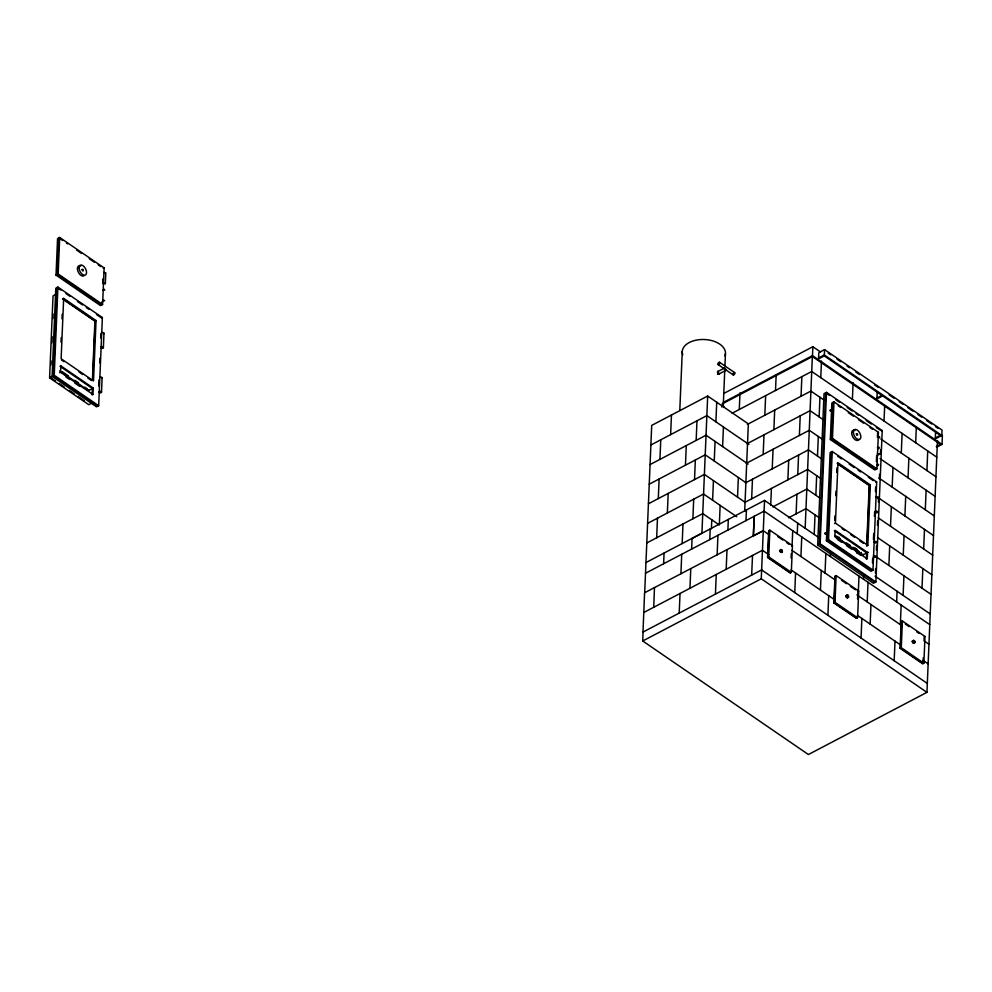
<?xml version="1.0" encoding="UTF-8"?>
<svg xmlns="http://www.w3.org/2000/svg" width="992" height="992" viewBox="0 0 992 992"><rect width="100%" height="100%" fill="white"/><g stroke="black" fill="none" stroke-linecap="round" stroke-linejoin="round"><path stroke-width="1.49" d="M91.4 403.31L88.759 404.699L49.6 377.853L53.035 295.901L55.664 294.525M50.927 364.833L51.088 360.914M51.844 342.748L52.105 336.685M52.861 318.519L53.047 313.968M56.023 275.119L57.561 238.601L59.694 237.472L104.135 267.927L102.598 304.445L100.465 305.573L56.023 275.119L58.168 274.003L59.694 237.472M52.105 376.402L55.8 288.226L57.933 287.097L102.374 317.552L98.679 405.728L96.534 406.856L52.105 376.402L54.238 375.286L57.933 287.097M97.848 406.162L53.419 375.72L57.114 287.531L60.921 290.135M61.02 342.141L61.219 337.503M62 318.916L62.198 314.266M92.95 394.481L60.562 372.285L60.834 365.874L60.016 366.308L92.392 388.492L92.132 394.915L92.95 394.481L93.223 388.07L60.834 365.874M63.662 298.356L61.132 358.744L93.521 380.94L96.05 320.54L63.662 298.356L62.843 298.778L95.22 320.974L92.764 379.824M92.529 388.566L88.573 390.637L88.61 389.744M92.43 379.998L94.897 321.148L62.508 298.952M101.903 301.828L101.779 304.879L57.338 274.424L58.875 237.906L62.632 240.486M102.672 283.514L102.858 278.938M98.692 386.049L98.952 379.862M99.671 362.849L99.87 358.199M100.7 338.086L100.899 333.448M105.363 283.638L104.011 282.918L103.156 283.7L105.363 283.638L105.784 272.775L103.751 272.502M101.519 392.175A1.339 0.806 2.4 0 0 99.56 391.369A1.339 0.806 2.4 0 0 99.46 392.758A1.339 0.806 2.4 0 0 101.519 392.175L102.114 377.915M103.379 347.634A1.339 0.806 2.4 0 0 101.432 346.828A1.339 0.806 2.4 0 0 101.32 348.217A1.339 0.806 2.4 0 0 103.379 347.634L103.974 333.386M937.452 440.572L926.95 692.354L808.406 754.528L642.717 640.981L643.089 632.078M644.688 592.856L651.707 425.382L707.68 396.031L748.352 423.894L744.682 511.326M653.74 607.265L654.472 587.599M656.654 537.788L657.473 518.196M658.304 498.592L659.122 479M659.94 459.395L660.759 439.803M663.623 563.754L664.07 553.065M667.356 513.013L668.174 493.408M670.642 434.62L671.46 415.028M679.793 410.49L682.273 351.366M679.21 613.081L680.028 593.476M680.909 573.86L681.727 554.255M682.174 543.566L682.992 523.974M685.46 465.186L686.278 445.582M689.961 588.268L690.779 568.676M691.66 549.109L692.056 538.383M692.875 518.791L693.693 499.187M694.524 479.595L695.342 460.003M696.161 440.398L696.979 420.806M707.68 396.031L701.927 533.2L645.953 562.563M709.764 539.611L710.21 528.922M711.413 528.848L711.785 519.796M712.616 500.204L713.434 480.612M714.252 461.007L715.071 441.415M715.902 421.811L716.72 402.219M715.43 594.084L716.249 574.48M717.129 554.863L717.948 535.258M723.23 406.745L724.817 368.838M724.941 365.8L725.45 353.673M720.142 505.362L719.324 524.966L702.758 513.608L646.772 542.971M722.61 446.574L723.428 426.982M726.181 569.272L727 549.68M727.88 530.112L728.326 519.424M739.288 409.485L739.982 392.894M737.54 497.128L738.358 477.524M745.984 520.614L746.43 509.925M751.651 498.827L752.469 479.235M751.651 575.087L752.531 555.458M753.35 535.854L754.168 516.262L753.399 535.891L763.27 530.708L769.494 534.973M763.17 454.46L763.989 434.856M764.82 415.264L765.638 395.659M926.95 692.354L761.261 578.807L764.547 500.427L692.106 538.42M767.572 557.479L768.688 530.757L769.842 530.162L792.447 545.637L791.318 572.359L790.165 572.967L767.572 557.479L768.726 556.884L769.842 530.162M769.023 530.584L767.907 557.306L790.5 572.793M770.71 505.052L771.404 488.461M772.222 468.869L773.053 449.277M773.872 429.672L774.69 410.08M775.508 390.476L776.141 375.41M787.871 479.83L788.69 460.238M791.12 557.95L791.306 553.499M792.087 545.798L792.72 530.72M796.105 513.844L796.923 494.252M797.754 474.647L798.572 455.055M799.391 435.451L800.209 415.859M801.04 396.267L801.858 376.662M794.766 592.608L795.547 572.979M797.233 533.82L797.68 523.131M800.928 556.512L801.747 536.92M805.157 528.265L812.361 356.413M936.535 447.28L942.028 444.404L812.485 355.632L812.857 346.729L723.689 393.502M935.32 437.98L940.267 435.389L824.278 355.905L819.342 358.496L818.586 357.988L818.809 352.644L824.575 349.618L942.065 430.119L941.842 435.463L936.076 438.489L935.32 437.98L935.543 432.636L936.299 433.144M814.196 534.452L815.027 514.86M815.846 495.256L816.664 475.664M817.482 456.06L818.313 436.468M819.132 416.876L819.95 397.271M820.768 377.679L821.463 361.1M941.842 435.463L824.352 354.962L824.575 349.618M817.681 545.079L824.03 393.65L826.497 392.361L882.223 430.553L875.874 581.982L873.406 583.271L817.681 545.079L820.148 543.79L826.497 392.361M820.446 590.042L821.264 570.45M830.329 439.518L831.854 403L833.999 401.872L878.428 432.326L876.903 468.844L874.758 469.972L830.329 439.518L832.474 438.402L833.999 401.872M825.034 573.029L825.852 553.437M826.41 540.801L830.106 452.625L832.238 451.496L876.68 481.951L872.985 570.127L870.84 571.256L826.41 540.801L828.543 539.685L832.238 451.496M833.181 402.306L831.643 438.824L876.085 469.278M831.42 451.93L827.725 540.119L872.154 570.561M827.911 615.325L828.729 595.721M830.366 556.524L830.502 553.474M834.743 520.478L834.942 515.84M835.785 495.702L835.983 491.052M836.752 472.477L836.95 467.827M867.826 545.34L835.438 523.144L837.967 462.756L870.356 484.939L867.826 545.34L866.673 545.947L869.203 485.547L838.066 464.206M833.85 602.9L834.966 576.178L836.12 575.571L858.712 591.058L857.596 617.78L856.443 618.376L833.85 602.9L835.004 602.293L836.12 575.571M835.301 576.005L834.173 602.727L856.778 618.214M852.401 399.354L853.095 382.776M856.406 551.812L856.53 548.787M857.237 553.189L857.361 550.114M857.584 598.908L857.832 592.968M858.353 591.22L858.985 576.141M861.192 555.483L861.316 552.432M868.149 552.271L862.879 555.036L862.916 554.144M861.044 638.03L861.862 618.425M863.511 579.241L863.635 576.178M866.425 559.314L866.698 552.891L834.322 530.708M866.996 545.774L869.525 485.373L837.149 463.177M867.529 552.47L867.256 558.88L834.867 536.684L835.14 530.274L867.529 552.47L866.698 552.891M867.206 601.933L868.025 582.329M882.644 395.907L877.709 398.499L876.953 397.978L877.176 392.634L877.932 393.154M876.395 461.652L876.655 455.539M877.424 437.236L877.61 432.76L878.428 432.326M872.476 562.824L872.675 558.186M873.456 539.623L873.716 533.436M874.423 516.41L874.622 511.773M875.465 491.66L875.663 487.022M870.145 624.104L870.976 604.512M875.44 573.14L875.638 568.503M876.42 549.965L876.606 545.327M877.449 525.239L877.647 520.602M878.428 502.064L878.614 497.426M879.396 478.876L879.594 474.25M880.437 454.162L880.623 449.525M884.033 421.03L884.666 405.951M888.882 565.465L889.7 545.873M890.518 526.268L891.337 506.676M892.168 487.072L892.986 467.48M901.282 453.009L902.112 433.417M894.176 660.734L895.007 641.142M896.644 601.946L897.09 591.257M900.339 624.638L901.158 605.046M903.253 555.16L904.072 535.556M904.902 515.964L905.721 496.372M900.128 648.309L901.244 621.587L902.398 620.992L924.99 636.467L923.874 663.189L922.721 663.797L900.128 648.309L901.282 647.714L902.398 620.992M901.579 621.414L900.451 648.136L923.044 663.623L923.292 657.684M903.117 595.386L903.935 575.782M908.052 477.797L908.87 458.205M915.666 442.705L916.298 427.626M922.014 588.169L922.833 568.577M923.651 548.985L924.482 529.381M925.3 509.789L926.119 490.184M926.937 470.592L927.718 450.963M924.048 639.865L924.172 636.901L924.99 636.467M942.028 444.404L942.4 435.488M877.883 437.236L879.606 436.74L879.52 437.906M830.726 411.184L830.143 410.031L830.329 411.184M779.675 550.634L780.964 549.543L782.242 550.424L782.18 551.936L781.188 552.457L779.675 550.634L781.622 549.667M780.964 549.543L780.902 551.056L782.18 551.936M781.188 552.457L781.25 550.944L782.242 550.424M845.953 596.056L847.887 595.088L848.458 597.345L847.466 597.866L846.188 596.998L845.953 596.056L847.242 594.964M847.466 597.866L847.528 596.353L848.52 595.832M912.231 641.464L913.52 640.373L914.798 641.254L914.723 642.766L913.744 643.287L912.231 641.464L914.165 640.497M913.52 640.373L913.446 641.886L914.723 642.766M780.183 550.461L780.716 552.06L781.026 551.044M824.811 533.051L825.629 534.018L824.86 533.746M104.743 290.334L104.321 289.193L102.994 290.098M102.598 300.117L104.656 300.564L102.722 300.936M877.35 453.828L879.284 453.939L878.528 454.882M103.304 268.361L104.135 267.927M94.897 321.148L96.05 320.54M102.374 317.552L101.544 317.973L96.472 314.501M49.6 377.853L53.556 375.782M59.743 372.719L60.562 372.285M92.392 388.492L93.223 388.07M717.923 371.504L724.78 367.908M718.01 373.364L718.084 373.327A1.451 0.806 62.3 0 1 718.171 371.318L718.096 371.355A1.451 0.905 55.4 0 0 718.01 373.364L719.064 373.996A1.451 0.806 62.3 0 0 719.547 373.612M717.526 374.356L719.064 373.996A1.451 0.682 68.5 0 0 719.448 373.401M719.138 373.897L725.995 370.301M723.304 402.405L812.485 355.632M722.077 403.967L812.423 356.587L940.453 444.317L936.349 446.474M650.888 444.986L706.862 415.623L748.923 444.441M818.586 357.988L824.352 354.962M732.096 413.255L811.729 371.479L936.795 457.188M650.058 464.578L706.044 435.215L748.092 464.045M747.373 424.402L810.91 391.084L823.72 399.85M649.239 484.183L705.213 454.82L745.885 482.682M747.038 443.746L810.092 410.676L824.154 420.31M648.421 503.775L704.394 474.412L745.066 502.287M746.22 463.351L809.274 430.28L822.827 439.568M876.953 397.978L881.9 395.386M647.602 523.367L703.576 494.016L736.709 516.72M745.401 482.943L808.443 449.872L822.008 459.16M744.583 502.535L807.624 469.464L821.178 478.764M881.404 430.974L882.223 430.553M645.507 573.252L764.1 511.116L929.777 624.65M772.78 506.912L806.806 489.068L820.359 498.356M763.22 530.683L644.589 592.782L642.99 632.078L761.633 569.904M788.541 517.812L805.988 508.66L819.243 517.75M869.203 485.547L870.356 484.939M875.849 482.372L876.68 481.951M643.808 612.473L762.402 550.275L768.775 554.64M779.91 551.577L780.902 551.056M791.616 546.071L792.447 545.637M834.619 523.578L835.438 523.144M780.543 552.333L782.477 551.366M836.492 538.656L839.108 537.292M642.717 640.981L761.261 578.807M847.887 595.088L846.25 595.485M846.188 596.998L847.18 596.477L846.945 595.535M857.559 591.654L858.712 591.058M846.808 597.742L848.755 596.775M912.466 642.407L913.446 641.886M913.806 641.774L914.798 641.254M913.086 643.163L915.021 642.196M852.587 549.184L855.253 547.919M846.734 595.882L846.672 597.258L847.391 596.676M848.458 597.345L847.18 596.477M912.528 640.894L913.173 641.018M913.161 641.378L912.801 642.506L913.719 642.308M828.258 353.14L830.763 354.851M837.025 359.141L840.782 361.72M847.044 366.011L849.549 367.734M855.823 372.025L859.58 374.592M874.609 384.896L878.366 387.475M889.13 394.853L894.139 398.288M899.149 401.723L902.906 404.29M907.928 407.724L912.938 411.159M917.947 414.594L921.704 417.161M926.714 420.596L931.724 424.03M935.481 426.61L937.986 428.321M812.857 346.729L820.483 351.949M829.473 395.399L825.666 392.795L819.33 544.224L875.056 582.416M835.81 399.739L839.604 402.343M847.205 407.538L852.277 411.01M856.071 413.614L858.601 415.35M866.202 420.558L871.274 424.03M876.333 427.502L880.14 430.106M838.203 405.753L840.708 407.464M848.284 412.66L853.393 416.156M858.489 419.653L863.586 423.15M869.959 427.515L872.514 429.263M880.834 438.997L935.977 476.78M880.003 458.589L935.158 496.384M832.474 438.402L876.903 468.844M719.572 362.303L734.638 372.62M718.121 364.548L733.175 374.864M878.949 478.032L934.34 515.976M837.769 456.283L841.576 458.887M849.189 464.107L854.273 467.592M858.08 470.196L860.622 471.932M868.236 477.152L873.32 480.636M877.883 497.451L933.522 535.581M878.28 517.886L932.691 555.173M877.461 537.478L931.872 574.765M842.084 528.699L844.576 530.41M850.801 534.676L854.546 537.23M859.531 540.652L863.263 543.207M875.899 556.574L931.054 594.369M836.554 536.089L840.323 538.668M846.598 542.971L850.367 545.55M852.872 547.262L859.159 551.564M835.264 536.114L862.879 555.036M837.781 539.673L841.526 542.24M846.498 545.65L851.483 549.072M856.468 552.482L860.2 555.036M828.543 539.685L872.985 570.127M764.547 500.427L819.342 537.974M875.08 576.166L930.236 613.961M820.148 543.79L875.874 581.982M777.815 536.61L782.837 540.045M786.594 542.624L789.111 544.348M841.576 580.308L846.598 583.742M850.367 586.322L855.377 589.769M905.336 623.993L909.106 626.584M916.633 631.743L919.15 633.466M791.889 550.324L835.289 580.06M856.952 594.902L901.554 625.468M923.986 640.844L928.958 644.254M791.132 569.954L835.103 600.086M857.398 615.375L901.381 645.507M923.044 660.35L928.14 663.846M768.726 556.884L791.318 572.359M835.004 602.293L857.596 617.78M901.282 647.714L923.874 663.189M761.583 569.867L927.322 683.438M66.402 243.065L67.605 243.896M76.533 250.009L81.629 253.506M89.28 258.751L94.376 262.235M98.208 264.864L100.762 266.612M58.168 274.003L102.598 304.445M66.005 293.62L69.812 296.224M77.426 301.444L82.51 304.928M86.316 307.532L88.858 309.281M61.554 360.034L64.046 361.733M78.988 371.975L82.733 374.542M87.718 377.952L91.45 380.519M62.26 371.69L68.535 375.98M74.809 380.283L78.566 382.862M84.853 387.165L87.358 388.889M59.706 370.859L88.573 390.637M65.968 376.985L69.713 379.552M74.685 382.962L79.67 386.372M54.238 375.286L98.679 405.728M50.394 377.481L55.416 380.928M59.173 383.507L64.195 386.942M69.217 390.389L74.239 393.824M78.008 396.403L84.283 400.706M99.646 377.382A1.339 0.806 2.4 0 1 101.63 377.258A1.339 0.806 2.4 0 1 101.68 378.46M101.519 332.841A1.339 0.806 2.4 0 1 103.366 332.642A1.339 0.806 2.4 0 1 103.776 333.771M84.122 275.627A5.58 3.088 62.3 0 1 77.872 271.176A5.58 3.088 62.3 0 1 80.687 266.129M733.696 372.856A1.339 0.769 -55.6 0 1 734.886 373.327A1.339 0.769 -55.6 0 1 733.448 374.939A1.339 0.769 -55.6 0 1 733.237 373.364M726.28 369.433A1.339 0.744 62.3 0 1 725.226 370.09A1.339 0.744 62.3 0 1 724.631 368.032M721.63 406.98A1.339 0.942 -40.1 0 1 723.267 406.125A1.339 0.942 -40.1 0 1 723.639 407.452M682.756 354.764A21.626 13.008 2.4 0 1 703.886 339.5A21.626 13.008 2.4 0 1 724.954 355.917M873.357 556.041A1.339 0.806 2.4 0 1 875.304 555.88A1.339 0.806 2.4 0 1 875.465 557.07A1.339 0.806 2.4 0 1 873.493 557.02M873.741 542.178A1.339 0.806 2.4 0 1 875.018 541.434A1.339 0.806 2.4 0 1 876.407 542.178A1.339 0.806 2.4 0 1 875.366 543.046M875.663 497.426A1.339 0.806 2.4 0 1 877.808 497.116A1.339 0.806 2.4 0 1 877.56 498.443M858.923 439.307A5.58 3.088 62.3 0 1 852.438 436.244A5.58 3.088 62.3 0 1 854.992 430.528M82.051 269.502C82.906 273.445 84.432 268.262 82.051 269.502M856.356 433.901C857.237 437.856 858.712 432.636 856.356 433.901M830.738 409.783L831.47 410.824L830.738 409.783M825.592 532.716L826.324 533.746L825.592 532.716M877.486 447.752C878.912 450.542 880.747 445.941 877.486 447.752M876.779 464.678C878.205 467.468 880.04 462.867 876.779 464.678M79.05 268.324A5.58 3.088 62.3 0 0 85.064 275.168A5.58 3.088 62.3 0 0 84.258 266.798A5.58 3.088 62.3 0 0 79.05 268.324M718.803 364.498A1.339 0.769 -55.6 0 0 719.721 362.44A1.339 0.769 -55.6 0 0 718.01 363.345A1.339 0.769 -55.6 0 0 718.803 364.498M875.626 512.616A1.339 0.806 2.4 0 0 877.684 512.033A1.339 0.806 2.4 0 0 875.725 511.227A1.339 0.806 2.4 0 0 875.626 512.616M853.356 432.723A5.58 3.088 62.3 0 0 859.37 439.568A5.58 3.088 62.3 0 0 858.564 431.198A5.58 3.088 62.3 0 0 853.356 432.723"/></g></svg>
